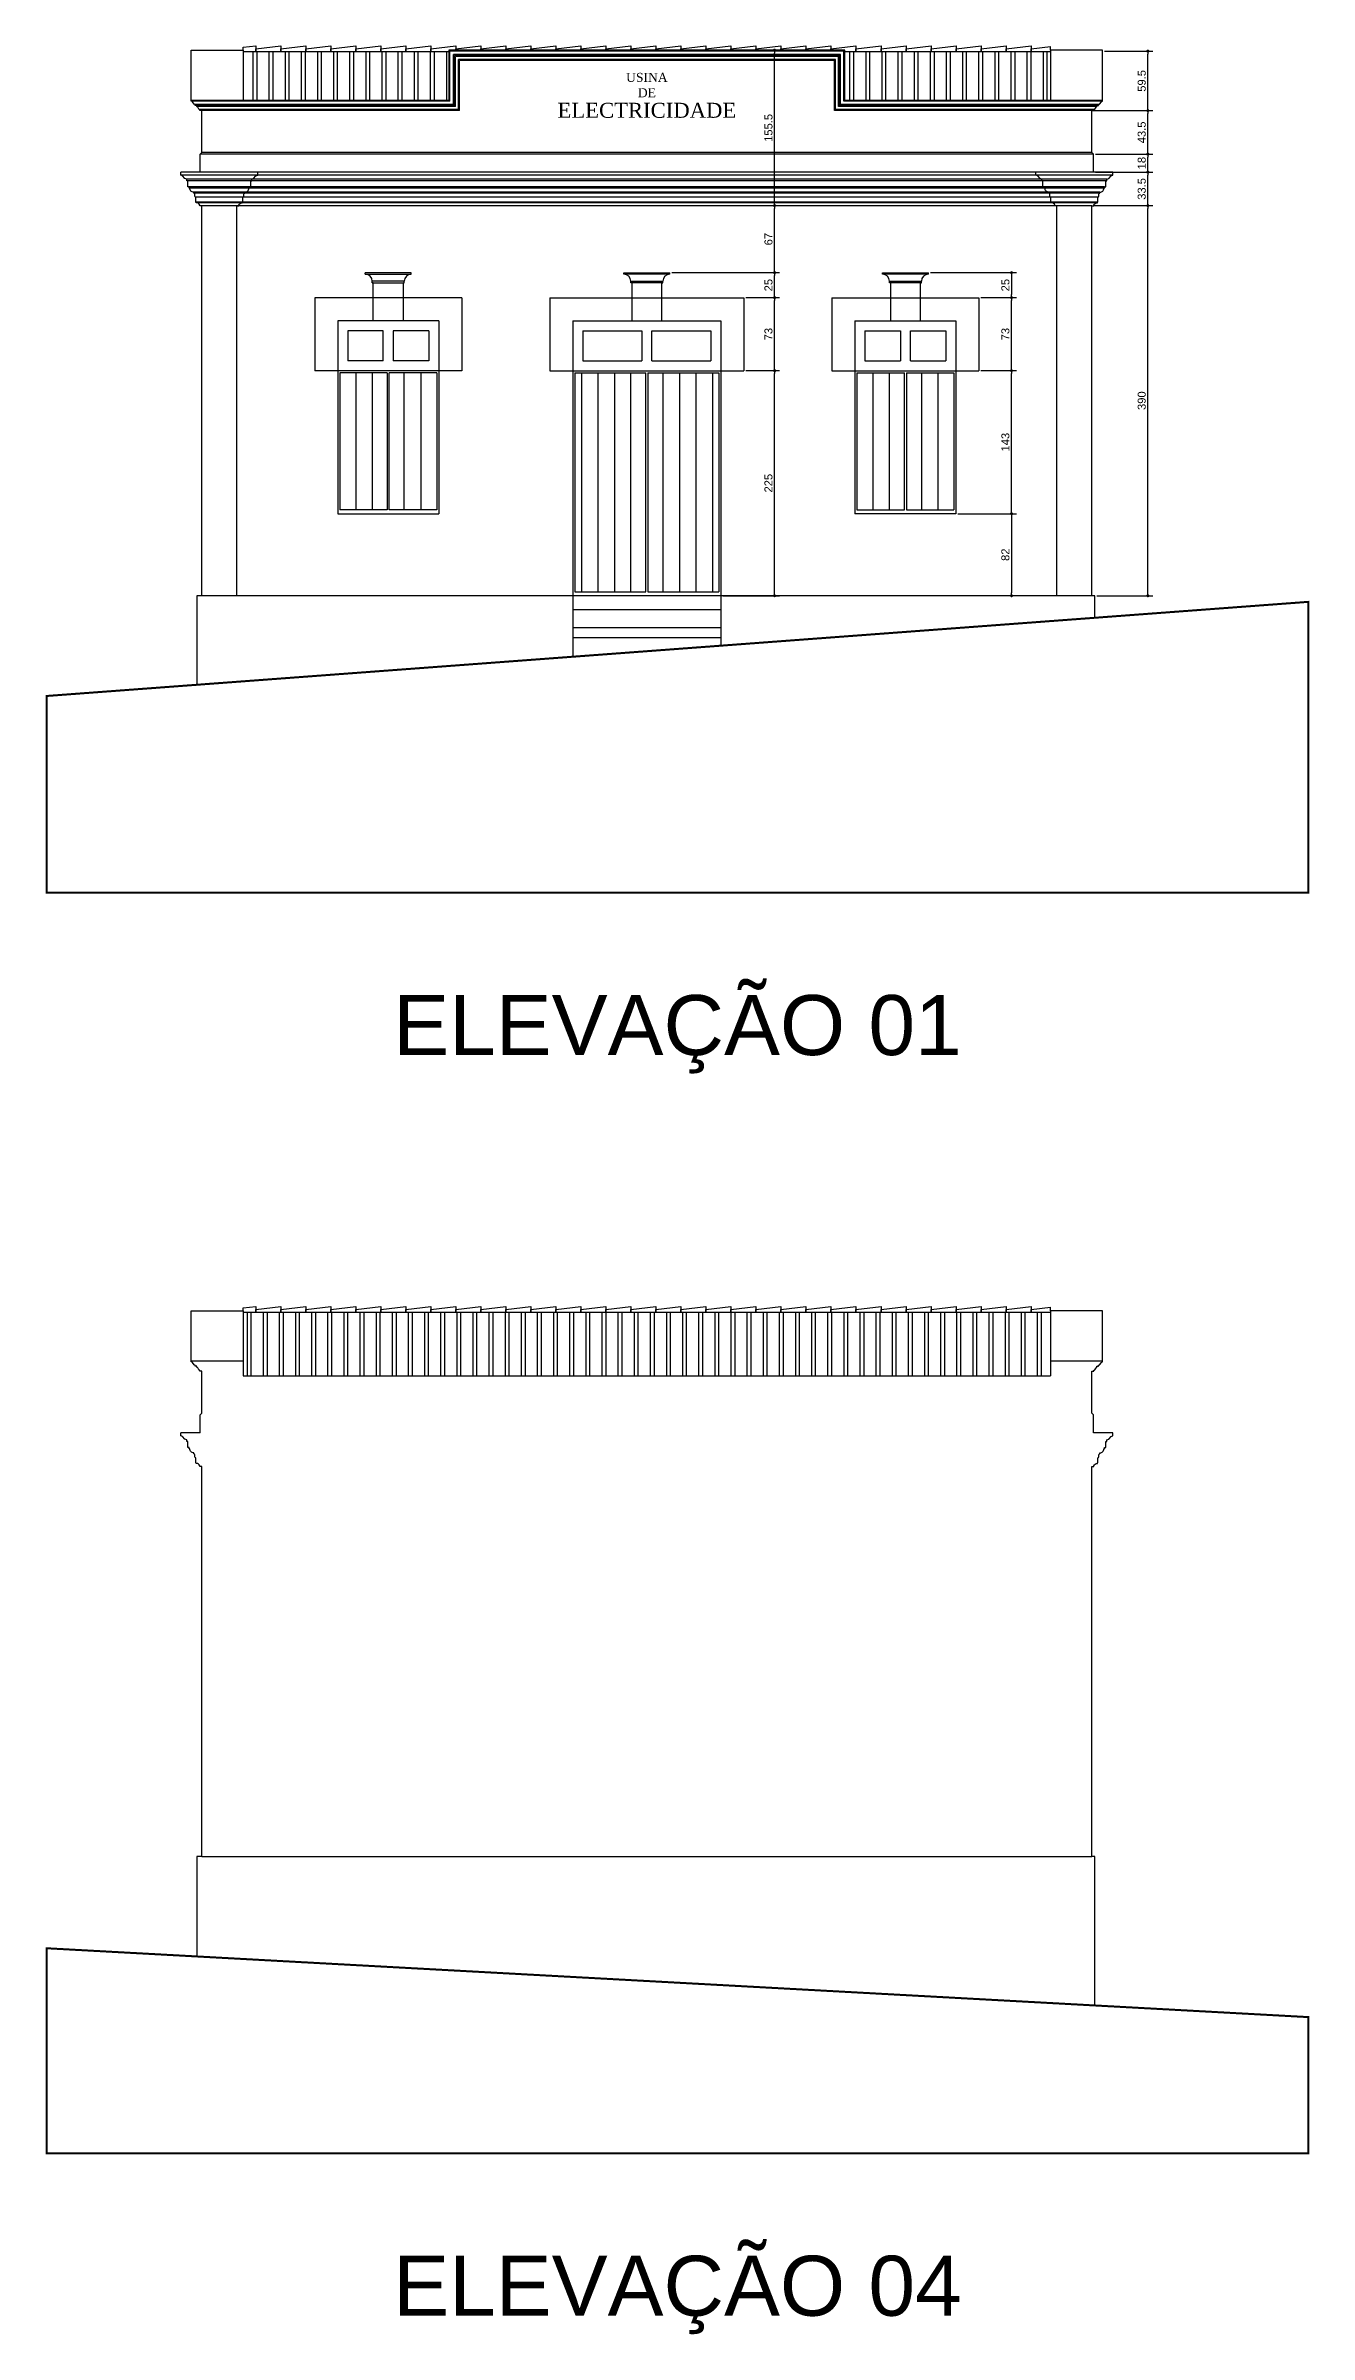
# Model space of a CAD drawing. Extents: x -18233 to -15461, y 2841 to 9385.
# Drawn here: x -18077 to -16814, y 2841 to 5129 of the extents above; entities that cross this region are included whole.
import ezdxf
from ezdxf.enums import TextEntityAlignment as Align

# ---------------------------------------------------------------- set-up
doc = ezdxf.new("R2010")
doc.units = 0
doc.header["$PDMODE"] = 35
doc.layers.get('0').update_dxf_attribs({"linetype": 'CONTINUOUS'})
doc.layers.get('DEFPOINTS').update_dxf_attribs({"linetype": 'CONTINUOUS'})
for name, color, linetype in [('COTA', 7, 'CONTINUOUS'), ('PAREDE', 7, 'CONTINUOUS'), ('PAREDE_FINA', 7, 'CONTINUOUS')]:
    doc.layers.add(name, color=color, linetype=linetype)
doc.styles.add('TEXTO', font='ARIAL.TTF')
doc.styles.add('TEXTO1', font='TIMES.TTF')
doc.dimstyles.new('COTA', dxfattribs={"dimtxt": 8, "dimasz": 3, "dimexe": 5, "dimexo": 2, "dimgap": 2, "dimtad": 1, "dimdec": 1, "dimdsep": 46, "dimtxsty": 'TEXTO', "dimblk1": 'DOT', "dimblk2": 'DOT', "dimsah": 1, "dimcen": 0, "dimclrd": 256, "dimclre": 256, "dimclrt": 256, "dimadec": 0, "dimazin": 0, "dimtfac": 1, "dimtdec": 4, "dimtmove": 0, "dimatfit": 3, "dimldrblk": 'DOT', "dimfxl": 1, "dimtolj": 1, "dimtzin": 0, "dimarcsym": 0})

# ---------------------------------------------------------------- blocks, each defined once
blk = doc.blocks.new('_DOT')
at = {"color": 0, "linetype": 'ByBlock'}
blk.add_line((-0.5, 0), (-1, 0), dxfattribs=at)
at = {"color": 0, "linetype": 'ByBlock', "const_width": 0.5}
blk.add_lwpolyline([(-0.25, 0, 1), (0.25, 0, 1)], format="xyb", close=True, dxfattribs=at)
blk = doc.blocks.new('*D55')
at = {"layer": 'COTA', "lineweight": -2}
for p, q in [((-17029.3, 4968.7), (-16970.4, 4968.7)), ((-16975.4, 4581.7), (-16975.4, 4965.7)), ((-17026.3, 4578.7), (-16970.4, 4578.7))]:
    blk.add_line(p, q, dxfattribs=at)
at = {"layer": 'DEFPOINTS', "color": 0}
for p in [(-17031.3, 4968.7), (-16975.4, 4968.7), (-17028.3, 4578.7)]:
    blk.add_point(p, dxfattribs=at)
at = {"layer": 'COTA', "lineweight": -2, "xscale": 3, "yscale": 3, "zscale": 3}
for p, rotation in [((-16975.4, 4968.7), 90), ((-16975.4, 4578.7), 270)]:
    blk.add_blockref('_DOT', p, dxfattribs=dict(at, rotation=rotation))
at = {"layer": 'COTA', "insert": (-16981.5, 4773.7), "char_height": 8, "attachment_point": 5, "rotation": 90, "style": 'TEXTO'}
blk.add_mtext('\\A1;390', dxfattribs=at)
blk = doc.blocks.new('*D56')
at = {"layer": 'COTA', "lineweight": -2}
for p, q in [((-17027.8, 5002.2), (-16970.4, 5002.2)), ((-16975.4, 4971.7), (-16975.4, 4999.2)), ((-17029.3, 4968.7), (-16970.4, 4968.7))]:
    blk.add_line(p, q, dxfattribs=at)
at = {"layer": 'DEFPOINTS', "color": 0}
for p in [(-17029.8, 5002.2), (-16975.4, 5002.2), (-17031.3, 4968.7)]:
    blk.add_point(p, dxfattribs=at)
at = {"layer": 'COTA', "lineweight": -2, "xscale": 3, "yscale": 3, "zscale": 3}
for p, rotation in [((-16975.4, 5002.2), 90), ((-16975.4, 4968.7), 270)]:
    blk.add_blockref('_DOT', p, dxfattribs=dict(at, rotation=rotation))
at = {"layer": 'COTA', "insert": (-16981.5, 4985.4), "char_height": 8, "attachment_point": 5, "rotation": 90, "style": 'TEXTO'}
blk.add_mtext('\\A1;33.5', dxfattribs=at)
blk = doc.blocks.new('*D57')
at = {"layer": 'COTA', "lineweight": -2}
for p, q in [((-17027.8, 5020.2), (-16970.4, 5020.2)), ((-16975.4, 5005.2), (-16975.4, 5017.2)), ((-17008.3, 5002.2), (-16970.4, 5002.2))]:
    blk.add_line(p, q, dxfattribs=at)
at = {"layer": 'DEFPOINTS', "color": 0}
for p in [(-17029.8, 5020.2), (-16975.4, 5020.2), (-17010.3, 5002.2)]:
    blk.add_point(p, dxfattribs=at)
at = {"layer": 'COTA', "lineweight": -2, "xscale": 3, "yscale": 3, "zscale": 3}
for p, rotation in [((-16975.4, 5020.2), 90), ((-16975.4, 5002.2), 270)]:
    blk.add_blockref('_DOT', p, dxfattribs=dict(at, rotation=rotation))
at = {"layer": 'COTA', "insert": (-16981.5, 5011.2), "char_height": 8, "attachment_point": 5, "rotation": 90, "style": 'TEXTO'}
blk.add_mtext('\\A1;18', dxfattribs=at)
blk = doc.blocks.new('*D58')
at = {"layer": 'COTA', "lineweight": -2}
for p, q in [((-17029.3, 5063.7), (-16970.4, 5063.7)), ((-16975.4, 5023.2), (-16975.4, 5060.7)), ((-17027.8, 5020.2), (-16970.4, 5020.2))]:
    blk.add_line(p, q, dxfattribs=at)
at = {"layer": 'DEFPOINTS', "color": 0}
for p in [(-17031.3, 5063.7), (-16975.4, 5063.7), (-17029.8, 5020.2)]:
    blk.add_point(p, dxfattribs=at)
at = {"layer": 'COTA', "lineweight": -2, "xscale": 3, "yscale": 3, "zscale": 3}
for p, rotation in [((-16975.4, 5063.7), 90), ((-16975.4, 5020.2), 270)]:
    blk.add_blockref('_DOT', p, dxfattribs=dict(at, rotation=rotation))
at = {"layer": 'COTA', "insert": (-16981.5, 5041.9), "char_height": 8, "attachment_point": 5, "rotation": 90, "style": 'TEXTO'}
blk.add_mtext('\\A1;43.5', dxfattribs=at)
blk = doc.blocks.new('*D59')
at = {"layer": 'COTA', "lineweight": -2}
for p, q in [((-17018.8, 5123.2), (-16970.4, 5123.2)), ((-16975.4, 5066.7), (-16975.4, 5120.2)), ((-17029.3, 5063.7), (-16970.4, 5063.7))]:
    blk.add_line(p, q, dxfattribs=at)
at = {"layer": 'DEFPOINTS', "color": 0}
for p in [(-17020.8, 5123.2), (-16975.4, 5123.2), (-17031.3, 5063.7)]:
    blk.add_point(p, dxfattribs=at)
at = {"layer": 'COTA', "lineweight": -2, "xscale": 3, "yscale": 3, "zscale": 3}
for p, rotation in [((-16975.4, 5123.2), 90), ((-16975.4, 5063.7), 270)]:
    blk.add_blockref('_DOT', p, dxfattribs=dict(at, rotation=rotation))
at = {"layer": 'COTA', "insert": (-16981.5, 5093.4), "char_height": 8, "attachment_point": 5, "rotation": 90, "style": 'TEXTO'}
blk.add_mtext('\\A1;59.5', dxfattribs=at)
blk = doc.blocks.new('*D60')
at = {"layer": 'COTA', "lineweight": -2}
for p, q in [((-17165.3, 4660.7), (-17106.7, 4660.7)), ((-17111.7, 4657.7), (-17111.7, 4581.7)), ((-17068.3, 4578.7), (-17116.7, 4578.7))]:
    blk.add_line(p, q, dxfattribs=at)
at = {"layer": 'DEFPOINTS', "color": 0}
for p in [(-17167.3, 4660.7), (-17111.7, 4578.7), (-17066.3, 4578.7)]:
    blk.add_point(p, dxfattribs=at)
at = {"layer": 'COTA', "lineweight": -2, "xscale": 3, "yscale": 3, "zscale": 3}
for p, rotation in [((-17111.7, 4660.7), 90), ((-17111.7, 4578.7), 270)]:
    blk.add_blockref('_DOT', p, dxfattribs=dict(at, rotation=rotation))
at = {"layer": 'COTA', "insert": (-17117.8, 4619.7), "char_height": 8, "attachment_point": 5, "rotation": 90, "style": 'TEXTO'}
blk.add_mtext('\\A1;82', dxfattribs=at)
blk = doc.blocks.new('*D61')
at = {"layer": 'COTA', "lineweight": -2}
for p, q in [((-17142.3, 4803.7), (-17106.7, 4803.7)), ((-17111.7, 4663.7), (-17111.7, 4800.7)), ((-17165.3, 4660.7), (-17106.7, 4660.7))]:
    blk.add_line(p, q, dxfattribs=at)
at = {"layer": 'DEFPOINTS', "color": 0}
for p in [(-17144.3, 4803.7), (-17111.7, 4803.7), (-17167.3, 4660.7)]:
    blk.add_point(p, dxfattribs=at)
at = {"layer": 'COTA', "lineweight": -2, "xscale": 3, "yscale": 3, "zscale": 3}
for p, rotation in [((-17111.7, 4803.7), 90), ((-17111.7, 4660.7), 270)]:
    blk.add_blockref('_DOT', p, dxfattribs=dict(at, rotation=rotation))
at = {"layer": 'COTA', "insert": (-17117.8, 4732.2), "char_height": 8, "attachment_point": 5, "rotation": 90, "style": 'TEXTO'}
blk.add_mtext('\\A1;143', dxfattribs=at)
blk = doc.blocks.new('*D62')
at = {"layer": 'COTA', "lineweight": -2}
for p, q in [((-17142.3, 4876.7), (-17106.7, 4876.7)), ((-17111.7, 4806.7), (-17111.7, 4873.7)), ((-17142.3, 4803.7), (-17106.7, 4803.7))]:
    blk.add_line(p, q, dxfattribs=at)
at = {"layer": 'DEFPOINTS', "color": 0}
for p in [(-17144.3, 4876.7), (-17111.7, 4876.7), (-17144.3, 4803.7)]:
    blk.add_point(p, dxfattribs=at)
at = {"layer": 'COTA', "lineweight": -2, "xscale": 3, "yscale": 3, "zscale": 3}
for p, rotation in [((-17111.7, 4876.7), 90), ((-17111.7, 4803.7), 270)]:
    blk.add_blockref('_DOT', p, dxfattribs=dict(at, rotation=rotation))
at = {"layer": 'COTA', "insert": (-17117.8, 4840.2), "char_height": 8, "attachment_point": 5, "rotation": 90, "style": 'TEXTO'}
blk.add_mtext('\\A1;73', dxfattribs=at)
blk = doc.blocks.new('*D63')
at = {"layer": 'COTA', "lineweight": -2}
for p, q in [((-17192.8, 4901.7), (-17106.7, 4901.7)), ((-17111.7, 4898.7), (-17111.7, 4879.7)), ((-17142.3, 4876.7), (-17106.7, 4876.7))]:
    blk.add_line(p, q, dxfattribs=at)
at = {"layer": 'DEFPOINTS', "color": 0}
for p in [(-17194.8, 4901.7), (-17144.3, 4876.7), (-17111.7, 4876.7)]:
    blk.add_point(p, dxfattribs=at)
at = {"layer": 'COTA', "lineweight": -2, "xscale": 3, "yscale": 3, "zscale": 3}
for p, rotation in [((-17111.7, 4901.7), 90), ((-17111.7, 4876.7), 270)]:
    blk.add_blockref('_DOT', p, dxfattribs=dict(at, rotation=rotation))
at = {"layer": 'COTA', "insert": (-17117.8, 4889.2), "char_height": 8, "attachment_point": 5, "rotation": 90, "style": 'TEXTO'}
blk.add_mtext('\\A1;25', dxfattribs=at)
blk = doc.blocks.new('*D64')
at = {"layer": 'COTA', "lineweight": -2}
for p, q in [((-17377.3, 4803.7), (-17343.6, 4803.7)), ((-17348.6, 4581.7), (-17348.6, 4800.7)), ((-17400.3, 4578.7), (-17343.6, 4578.7))]:
    blk.add_line(p, q, dxfattribs=at)
at = {"layer": 'DEFPOINTS', "color": 0}
for p in [(-17379.3, 4803.7), (-17348.6, 4803.7), (-17402.3, 4578.7)]:
    blk.add_point(p, dxfattribs=at)
at = {"layer": 'COTA', "lineweight": -2, "xscale": 3, "yscale": 3, "zscale": 3}
for p, rotation in [((-17348.6, 4803.7), 90), ((-17348.6, 4578.7), 270)]:
    blk.add_blockref('_DOT', p, dxfattribs=dict(at, rotation=rotation))
at = {"layer": 'COTA', "insert": (-17354.7, 4691.2), "char_height": 8, "attachment_point": 5, "rotation": 90, "style": 'TEXTO'}
blk.add_mtext('\\A1;225', dxfattribs=at)
blk = doc.blocks.new('*D65')
at = {"layer": 'COTA', "lineweight": -2}
for p, q in [((-17377.3, 4876.7), (-17343.6, 4876.7)), ((-17348.6, 4806.7), (-17348.6, 4873.7)), ((-17377.3, 4803.7), (-17343.6, 4803.7))]:
    blk.add_line(p, q, dxfattribs=at)
at = {"layer": 'DEFPOINTS', "color": 0}
for p in [(-17379.3, 4876.7), (-17348.6, 4876.7), (-17379.3, 4803.7)]:
    blk.add_point(p, dxfattribs=at)
at = {"layer": 'COTA', "lineweight": -2, "xscale": 3, "yscale": 3, "zscale": 3}
for p, rotation in [((-17348.6, 4876.7), 90), ((-17348.6, 4803.7), 270)]:
    blk.add_blockref('_DOT', p, dxfattribs=dict(at, rotation=rotation))
at = {"layer": 'COTA', "insert": (-17354.7, 4840.2), "char_height": 8, "attachment_point": 5, "rotation": 90, "style": 'TEXTO'}
blk.add_mtext('\\A1;73', dxfattribs=at)
blk = doc.blocks.new('*D66')
at = {"layer": 'COTA', "lineweight": -2}
for p, q in [((-17451.3, 4901.7), (-17343.6, 4901.7)), ((-17348.6, 4879.7), (-17348.6, 4898.7)), ((-17377.3, 4876.7), (-17343.6, 4876.7))]:
    blk.add_line(p, q, dxfattribs=at)
at = {"layer": 'DEFPOINTS', "color": 0}
for p in [(-17453.3, 4901.7), (-17348.6, 4901.7), (-17379.3, 4876.7)]:
    blk.add_point(p, dxfattribs=at)
at = {"layer": 'COTA', "lineweight": -2, "xscale": 3, "yscale": 3, "zscale": 3}
for p, rotation in [((-17348.6, 4901.7), 90), ((-17348.6, 4876.7), 270)]:
    blk.add_blockref('_DOT', p, dxfattribs=dict(at, rotation=rotation))
at = {"layer": 'COTA', "insert": (-17354.7, 4889.2), "char_height": 8, "attachment_point": 5, "rotation": 90, "style": 'TEXTO'}
blk.add_mtext('\\A1;25', dxfattribs=at)
blk = doc.blocks.new('*D67')
at = {"layer": 'COTA', "lineweight": -2}
for p, q in [((-17474.3, 4968.7), (-17343.6, 4968.7)), ((-17348.6, 4904.7), (-17348.6, 4965.7)), ((-17449.3, 4901.7), (-17343.6, 4901.7))]:
    blk.add_line(p, q, dxfattribs=at)
at = {"layer": 'DEFPOINTS', "color": 0}
for p in [(-17476.3, 4968.7), (-17348.6, 4968.7), (-17451.3, 4901.7)]:
    blk.add_point(p, dxfattribs=at)
at = {"layer": 'COTA', "lineweight": -2, "xscale": 3, "yscale": 3, "zscale": 3}
for p, rotation in [((-17348.6, 4968.7), 90), ((-17348.6, 4901.7), 270)]:
    blk.add_blockref('_DOT', p, dxfattribs=dict(at, rotation=rotation))
at = {"layer": 'COTA', "insert": (-17354.7, 4935.2), "char_height": 8, "attachment_point": 5, "rotation": 90, "style": 'TEXTO'}
blk.add_mtext('\\A1;67', dxfattribs=at)
blk = doc.blocks.new('*D68')
at = {"layer": 'COTA', "lineweight": -2}
for p, q in [((-17474.3, 5124.2), (-17343.6, 5124.2)), ((-17348.6, 4971.7), (-17348.6, 5121.2)), ((-17474.3, 4968.7), (-17343.6, 4968.7))]:
    blk.add_line(p, q, dxfattribs=at)
at = {"layer": 'DEFPOINTS', "color": 0}
for p in [(-17476.3, 5124.2), (-17348.6, 5124.2), (-17476.3, 4968.7)]:
    blk.add_point(p, dxfattribs=at)
at = {"layer": 'COTA', "lineweight": -2, "xscale": 3, "yscale": 3, "zscale": 3}
for p, rotation in [((-17348.6, 5124.2), 90), ((-17348.6, 4968.7), 270)]:
    blk.add_blockref('_DOT', p, dxfattribs=dict(at, rotation=rotation))
at = {"layer": 'COTA', "insert": (-17354.7, 5046.4), "char_height": 8, "attachment_point": 5, "rotation": 90, "style": 'TEXTO'}
blk.add_mtext('\\A1;155.5', dxfattribs=at)

msp = doc.modelspace()

# ---------------------------------------------------------------- linework, layer by layer
at = {"layer": 'PAREDE', "const_width": 2}
for points in [[(-16815.06, 4572.56), (-18076.3, 4478.46), (-18076.3, 4281.74), (-16815.06, 4281.74)], [(-18076.3, 3218.08), (-18076.3, 3021.36), (-16815.06, 3021.36), (-16815.06, 3157.63), (-18076.3, 3226.45)]]:
    msp.add_lwpolyline(points, close=True, dxfattribs=at)
at = {"layer": 'PAREDE_FINA'}
for points in [[(-17867.21, 5128.52), (-17867.21, 5122.52), (-17879.8, 5122.52)], [(-17879.8, 5127.01), (-17867.21, 5128.52)], [(-17879.8, 5124.15), (-17879.8, 5127.01)], [(-17842.21, 5128.52), (-17842.21, 5122.52), (-17867.21, 5122.52), (-17867.21, 5125.52), (-17842.21, 5128.52)], [(-17817.21, 5128.52), (-17817.21, 5122.52), (-17842.21, 5122.52), (-17842.21, 5125.52), (-17817.21, 5128.52)], [(-17792.21, 5128.52), (-17792.21, 5122.52), (-17817.21, 5122.52), (-17817.21, 5125.52), (-17792.21, 5128.52)], [(-17767.21, 5128.52), (-17767.21, 5122.52), (-17792.21, 5122.52), (-17792.21, 5125.52), (-17767.21, 5128.52)], [(-17742.21, 5128.52), (-17742.21, 5122.52), (-17767.21, 5122.52), (-17767.21, 5125.52), (-17742.21, 5128.52)], [(-17717.21, 5128.52), (-17717.21, 5122.52), (-17742.21, 5122.52), (-17742.21, 5125.52), (-17717.21, 5128.52)], [(-17692.21, 5128.52), (-17692.21, 5122.52), (-17717.21, 5122.52), (-17717.21, 5125.52), (-17692.21, 5128.52)], [(-17674.3, 5122.52), (-17692.21, 5122.52), (-17692.21, 5125.52), (-17667.21, 5128.52)], [(-17667.21, 5128.52), (-17667.21, 5124.15)], [(-17667.21, 5124.15), (-17667.21, 5125.52), (-17642.21, 5128.52)], [(-17642.21, 5128.52), (-17642.21, 5124.15)], [(-17642.21, 5124.15), (-17642.21, 5125.52), (-17617.21, 5128.52)], [(-17617.21, 5128.52), (-17617.21, 5124.15)], [(-17617.21, 5124.15), (-17617.21, 5125.52), (-17592.21, 5128.52)], [(-17592.21, 5128.52), (-17592.21, 5124.15)], [(-17592.21, 5124.15), (-17592.21, 5125.52), (-17567.21, 5128.52)], [(-17567.21, 5128.52), (-17567.21, 5124.15)], [(-17567.21, 5124.15), (-17567.21, 5125.52), (-17542.21, 5128.52)], [(-17542.21, 5128.52), (-17542.21, 5124.15)], [(-17542.21, 5124.15), (-17542.21, 5125.52), (-17517.21, 5128.52)], [(-17517.21, 5128.52), (-17517.21, 5124.15)], [(-17517.21, 5124.15), (-17517.21, 5125.52), (-17492.21, 5128.52)], [(-17492.21, 5128.52), (-17492.21, 5124.15)], [(-17492.21, 5124.15), (-17492.21, 5125.52), (-17467.21, 5128.52)], [(-17467.21, 5128.52), (-17467.21, 5124.15)], [(-17467.21, 5124.15), (-17467.21, 5125.52), (-17442.21, 5128.52)], [(-17442.21, 5128.52), (-17442.21, 5124.15)], [(-17442.21, 5124.15), (-17442.21, 5125.52), (-17417.21, 5128.52)], [(-17417.21, 5128.52), (-17417.21, 5124.15)], [(-17417.21, 5124.15), (-17417.21, 5125.52), (-17392.21, 5128.52)], [(-17392.21, 5128.52), (-17392.21, 5124.15)], [(-17392.21, 5124.15), (-17392.21, 5125.52), (-17367.21, 5128.52)], [(-17367.21, 5128.52), (-17367.21, 5124.15)], [(-17367.21, 5124.15), (-17367.21, 5125.52), (-17342.21, 5128.52)], [(-17342.21, 5128.52), (-17342.21, 5124.15)], [(-17342.21, 5124.15), (-17342.21, 5125.52), (-17317.21, 5128.52)], [(-17317.21, 5128.52), (-17317.21, 5124.15)], [(-17317.21, 5124.15), (-17317.21, 5125.52), (-17292.21, 5128.52)], [(-17292.21, 5128.52), (-17292.21, 5124.15)], [(-17292.21, 5124.15), (-17292.21, 5125.52), (-17267.21, 5128.52)], [(-17267.21, 5128.52), (-17267.21, 5122.52), (-17278.3, 5122.52)], [(-17242.21, 5128.52), (-17242.21, 5122.52), (-17267.21, 5122.52), (-17267.21, 5125.52), (-17242.21, 5128.52)], [(-17217.21, 5128.52), (-17217.21, 5122.52), (-17242.21, 5122.52), (-17242.21, 5125.52), (-17217.21, 5128.52)], [(-17192.21, 5128.52), (-17192.21, 5122.52), (-17217.21, 5122.52), (-17217.21, 5125.52), (-17192.21, 5128.52)], [(-17167.21, 5128.52), (-17167.21, 5122.52), (-17192.21, 5122.52), (-17192.21, 5125.52), (-17167.21, 5128.52)], [(-17142.21, 5128.52), (-17142.21, 5122.52), (-17167.21, 5122.52), (-17167.21, 5125.52), (-17142.21, 5128.52)], [(-17117.21, 5128.52), (-17117.21, 5122.52), (-17142.21, 5122.52), (-17142.21, 5125.52), (-17117.21, 5128.52)], [(-17092.21, 5128.52), (-17092.21, 5122.52), (-17117.21, 5122.52), (-17117.21, 5125.52), (-17092.21, 5128.52)], [(-17072.8, 5122.52), (-17092.21, 5122.52), (-17092.21, 5125.52), (-17072.8, 5127.85)], [(-17072.8, 5124.15), (-17072.8, 5127.85)], [(-17931.8, 5123.15), (-17931.8, 5124.15), (-17886.8, 5124.15), (-17879.8, 5124.15), (-17879.8, 5074.15)], [(-17869.93, 5074.15), (-17869.93, 5122.52)], [(-17866.08, 5074.15), (-17866.08, 5122.52)], [(-17853.81, 5074.15), (-17853.81, 5122.52)], [(-17849.95, 5074.15), (-17849.95, 5122.52)], [(-17837.68, 5074.15), (-17837.68, 5122.52)], [(-17833.83, 5074.15), (-17833.83, 5122.52)], [(-17821.56, 5074.15), (-17821.56, 5122.52)], [(-17817.71, 5074.15), (-17817.71, 5122.52)], [(-17805.43, 5074.15), (-17805.43, 5122.52)], [(-17801.58, 5074.15), (-17801.58, 5122.52)], [(-17789.31, 5074.15), (-17789.31, 5122.52)], [(-17785.46, 5074.15), (-17785.46, 5122.52)], [(-17773.18, 5074.15), (-17773.18, 5122.52)], [(-17769.33, 5074.15), (-17769.33, 5122.52)], [(-17757.06, 5074.15), (-17757.06, 5122.52)], [(-17753.21, 5074.15), (-17753.21, 5122.52)], [(-17740.93, 5074.15), (-17740.93, 5122.52)], [(-17737.08, 5074.15), (-17737.08, 5122.52)], [(-17724.81, 5074.15), (-17724.81, 5122.52)], [(-17720.96, 5074.15), (-17720.96, 5122.52)], [(-17708.69, 5074.15), (-17708.69, 5122.52)], [(-17704.83, 5074.15), (-17704.83, 5122.52)], [(-17692.56, 5074.15), (-17692.56, 5122.52)], [(-17688.71, 5074.15), (-17688.71, 5122.52)], [(-17676.44, 5074.15), (-17676.44, 5122.52)], [(-17278.3, 5124.15), (-17674.3, 5124.15)], [(-17674.3, 5124.15), (-17674.3, 5074.15)], [(-17279.3, 5123.15), (-17673.3, 5123.15)], [(-17673.3, 5073.15), (-17673.3, 5123.15)], [(-17282.8, 5119.65), (-17669.8, 5119.65)], [(-17669.8, 5069.65), (-17669.8, 5119.65)], [(-17283.8, 5118.65), (-17668.8, 5118.65)], [(-17668.8, 5068.65), (-17668.8, 5118.65)], [(-17284.8, 5117.65), (-17667.8, 5117.65)], [(-17667.8, 5067.65), (-17667.8, 5117.65)], [(-17287.8, 5114.65), (-17664.8, 5114.65)], [(-17664.8, 5064.65), (-17664.8, 5114.65)], [(-17288.8, 5113.65), (-17663.8, 5113.65)], [(-17663.8, 5063.65), (-17663.8, 5113.65)], [(-17288.8, 5063.65), (-17288.8, 5113.65)], [(-17287.8, 5064.65), (-17287.8, 5114.65)], [(-17284.8, 5067.65), (-17284.8, 5117.65)], [(-17283.8, 5068.65), (-17283.8, 5118.65)], [(-17282.8, 5069.65), (-17282.8, 5119.65)], [(-17279.3, 5073.15), (-17279.3, 5123.15)], [(-17278.3, 5074.15), (-17278.3, 5124.15)], [(-17273.32, 5074.15), (-17273.32, 5122.52)], [(-17269.47, 5074.15), (-17269.47, 5122.52)], [(-17257.2, 5074.15), (-17257.2, 5122.52)], [(-17253.35, 5074.15), (-17253.35, 5122.52)], [(-17241.07, 5074.15), (-17241.07, 5122.52)], [(-17237.22, 5074.15), (-17237.22, 5122.52)], [(-17224.95, 5074.15), (-17224.95, 5122.52)], [(-17221.1, 5074.15), (-17221.1, 5122.52)], [(-17208.83, 5074.15), (-17208.83, 5122.52)], [(-17204.97, 5074.15), (-17204.97, 5122.52)], [(-17192.7, 5074.15), (-17192.7, 5122.52)], [(-17188.85, 5074.15), (-17188.85, 5122.52)], [(-17176.58, 5074.15), (-17176.58, 5122.52)], [(-17172.73, 5074.15), (-17172.73, 5122.52)], [(-17160.45, 5074.15), (-17160.45, 5122.52)], [(-17156.6, 5074.15), (-17156.6, 5122.52)], [(-17144.33, 5074.15), (-17144.33, 5122.52)], [(-17140.48, 5074.15), (-17140.48, 5122.52)], [(-17128.2, 5074.15), (-17128.2, 5122.52)], [(-17124.35, 5074.15), (-17124.35, 5122.52)], [(-17112.08, 5074.15), (-17112.08, 5122.52)], [(-17108.23, 5074.15), (-17108.23, 5122.52)], [(-17095.95, 5074.15), (-17095.95, 5122.52)], [(-17092.1, 5074.15), (-17092.1, 5122.52)], [(-17079.83, 5074.15), (-17079.83, 5122.52)], [(-17075.98, 5074.15), (-17075.98, 5122.52)], [(-17020.8, 5123.15), (-17020.8, 5124.15), (-17065.8, 5124.15), (-17072.8, 5124.15), (-17072.8, 5074.15)], [(-17931.8, 5074.15), (-17674.3, 5074.15)], [(-17673.3, 5073.15), (-17931.8, 5073.15)], [(-17669.8, 5069.65), (-17927.8, 5069.65)], [(-17668.8, 5068.65), (-17926.3, 5068.65)], [(-17667.8, 5067.65), (-17926.3, 5067.65)], [(-17664.8, 5064.65), (-17923.3, 5064.65)], [(-17663.8, 5063.65), (-17921.3, 5063.65)], [(-17921.3, 5021.65), (-17921.3, 5063.65)], [(-17921.3, 5021.65), (-17921.3, 5063.65)], [(-17031.3, 5063.65), (-17288.8, 5063.65)], [(-17029.3, 5064.65), (-17287.8, 5064.65)], [(-17026.3, 5067.65), (-17284.8, 5067.65)], [(-17026.3, 5068.65), (-17283.8, 5068.65)], [(-17024.8, 5069.65), (-17282.8, 5069.65)], [(-17020.8, 5073.15), (-17279.3, 5073.15)], [(-17278.3, 5074.15), (-17020.8, 5074.15)], [(-17922.8, 5020.15), (-17921.3, 5021.65)], [(-17029.8, 5020.15), (-17922.8, 5020.15)], [(-17922.8, 5002.15), (-17922.8, 5020.15)], [(-17031.3, 5021.65), (-17921.3, 5021.65)], [(-17029.8, 5002.15), (-17942.3, 5002.15)], [(-17010.3, 4999.15), (-17942.3, 4999.15)], [(-17016.3, 4995.15), (-17936.3, 4995.15)], [(-17017.3, 4993.65), (-17935.3, 4993.65)], [(-17018.8, 4987.65), (-17933.8, 4987.65)], [(-17019.3, 4986.15), (-17933.3, 4986.15)], [(-17023.3, 4982.15), (-17929.3, 4982.15)], [(-17023.3, 4981.15), (-17929.3, 4981.15)], [(-17025.3, 4977.15), (-17927.3, 4977.15)], [(-17025.8, 4972.15), (-17926.8, 4972.15)], [(-17025.8, 4971.65), (-17926.8, 4971.65)], [(-17921.3, 4578.65), (-17921.3, 4968.65)], [(-17031.3, 4968.65), (-17921.3, 4968.65)], [(-17886.3, 4578.65), (-17886.3, 4968.65)], [(-17066.3, 4578.65), (-17066.3, 4968.65)], [(-17031.3, 4578.65), (-17031.3, 4968.65)], [(-17711.8, 4901.65), (-17757.8, 4901.65)], [(-17757.8, 4900.15), (-17757.8, 4901.65)], [(-17757.8, 4900.15), (-17711.8, 4900.15)], [(-17711.8, 4900.15), (-17711.8, 4901.65)], [(-17499.3, 4900.15), (-17499.3, 4901.65)], [(-17499.3, 4901.65), (-17453.3, 4901.65)], [(-17453.3, 4900.15), (-17499.3, 4900.15)], [(-17453.3, 4900.15), (-17453.3, 4901.65)], [(-17240.8, 4901.65), (-17194.8, 4901.65)], [(-17240.8, 4900.15), (-17240.8, 4901.65)], [(-17194.8, 4900.15), (-17240.8, 4900.15)], [(-17194.8, 4900.15), (-17194.8, 4901.65)], [(-17808.3, 4876.65), (-17808.3, 4803.65)], [(-17661.3, 4876.65), (-17808.3, 4876.65)], [(-17718.8, 4893.15), (-17750.8, 4893.15)], [(-17749.8, 4891.65), (-17750.8, 4891.65), (-17750.8, 4893.15)], [(-17750.8, 4891.65), (-17719.8, 4891.65)], [(-17749.8, 4853.65), (-17749.8, 4891.65)], [(-17719.8, 4891.65), (-17718.8, 4891.65), (-17718.8, 4893.15)], [(-17719.8, 4891.65), (-17719.8, 4853.65)], [(-17661.3, 4876.65), (-17661.3, 4803.65)], [(-17573.3, 4876.65), (-17379.3, 4876.65)], [(-17573.3, 4876.65), (-17573.3, 4803.65)], [(-17491.3, 4891.65), (-17492.3, 4891.65), (-17492.3, 4893.15)], [(-17492.3, 4893.15), (-17460.3, 4893.15)], [(-17491.3, 4891.65), (-17491.3, 4853.65)], [(-17460.3, 4891.65), (-17491.3, 4891.65)], [(-17461.3, 4891.65), (-17460.3, 4891.65), (-17460.3, 4893.15)], [(-17461.3, 4853.65), (-17461.3, 4891.65)], [(-17379.3, 4876.65), (-17379.3, 4803.65)], [(-17291.3, 4876.65), (-17291.3, 4803.65)], [(-17291.3, 4876.65), (-17144.3, 4876.65)], [(-17233.8, 4893.15), (-17201.8, 4893.15)], [(-17232.8, 4891.65), (-17233.8, 4891.65), (-17233.8, 4893.15)], [(-17232.8, 4891.65), (-17232.8, 4853.65)], [(-17201.8, 4891.65), (-17232.8, 4891.65)], [(-17202.8, 4891.65), (-17201.8, 4891.65), (-17201.8, 4893.15)], [(-17202.8, 4853.65), (-17202.8, 4891.65)], [(-17144.3, 4876.65), (-17144.3, 4803.65)], [(-17785.3, 4853.65), (-17785.3, 4660.65)], [(-17684.3, 4853.65), (-17785.3, 4853.65)], [(-17684.3, 4853.65), (-17684.3, 4660.65)], [(-17550.3, 4853.65), (-17402.3, 4853.65)], [(-17550.3, 4853.65), (-17550.3, 4517.7)], [(-17402.3, 4853.65), (-17402.3, 4528.75)], [(-17268.3, 4853.65), (-17268.3, 4660.65)], [(-17268.3, 4853.65), (-17167.3, 4853.65)], [(-17167.3, 4853.65), (-17167.3, 4660.65)], [(-17775.3, 4843.65), (-17775.3, 4813.65)], [(-17739.8, 4843.65), (-17775.3, 4843.65)], [(-17739.8, 4813.65), (-17739.8, 4843.65)], [(-17694.3, 4843.65), (-17729.8, 4843.65)], [(-17729.8, 4843.65), (-17729.8, 4813.65)], [(-17694.3, 4843.65), (-17694.3, 4813.65)], [(-17540.3, 4843.65), (-17481.3, 4843.65)], [(-17540.3, 4843.65), (-17540.3, 4813.65)], [(-17481.3, 4843.65), (-17481.3, 4813.65)], [(-17471.3, 4843.65), (-17412.3, 4843.65)], [(-17471.3, 4813.65), (-17471.3, 4843.65)], [(-17412.3, 4843.65), (-17412.3, 4813.65)], [(-17258.3, 4843.65), (-17258.3, 4813.65)], [(-17258.3, 4843.65), (-17222.8, 4843.65)], [(-17222.8, 4843.65), (-17222.8, 4813.65)], [(-17212.8, 4813.65), (-17212.8, 4843.65)], [(-17212.8, 4843.65), (-17177.3, 4843.65)], [(-17177.3, 4843.65), (-17177.3, 4813.65)], [(-17739.8, 4813.65), (-17775.3, 4813.65)], [(-17694.3, 4813.65), (-17729.8, 4813.65)], [(-17540.3, 4813.65), (-17481.3, 4813.65)], [(-17471.3, 4813.65), (-17412.3, 4813.65)], [(-17258.3, 4813.65), (-17222.8, 4813.65)], [(-17212.8, 4813.65), (-17177.3, 4813.65)], [(-17661.3, 4803.65), (-17808.3, 4803.65)], [(-17735.8, 4801.65), (-17783.3, 4801.65)], [(-17783.3, 4801.65), (-17783.3, 4664.65)], [(-17767.3, 4801.65), (-17767.3, 4664.65)], [(-17750.8, 4801.65), (-17750.8, 4664.65)], [(-17735.8, 4801.65), (-17735.8, 4664.65)], [(-17686.3, 4801.65), (-17733.8, 4801.65)], [(-17733.8, 4664.65), (-17733.8, 4801.65)], [(-17718.8, 4664.65), (-17718.8, 4801.65)], [(-17702.3, 4801.65), (-17702.3, 4664.65)], [(-17686.3, 4801.65), (-17686.3, 4664.65)], [(-17573.3, 4803.65), (-17379.3, 4803.65)], [(-17548.3, 4801.65), (-17477.3, 4801.65)], [(-17548.3, 4801.65), (-17548.3, 4582.65)], [(-17541.8, 4801.65), (-17541.8, 4582.65)], [(-17525.3, 4801.65), (-17525.3, 4582.65)], [(-17508.8, 4801.65), (-17508.8, 4582.65)], [(-17492.3, 4582.65), (-17492.3, 4801.65)], [(-17477.3, 4582.65), (-17477.3, 4801.65)], [(-17475.3, 4801.65), (-17404.3, 4801.65)], [(-17475.3, 4801.65), (-17475.3, 4582.65)], [(-17460.3, 4801.65), (-17460.3, 4582.65)], [(-17443.8, 4801.65), (-17443.8, 4582.65)], [(-17427.3, 4801.65), (-17427.3, 4582.65)], [(-17410.8, 4801.65), (-17410.8, 4582.65)], [(-17404.3, 4801.65), (-17404.3, 4582.65)], [(-17291.3, 4803.65), (-17144.3, 4803.65)], [(-17266.3, 4801.65), (-17266.3, 4664.65)], [(-17266.3, 4801.65), (-17218.8, 4801.65)], [(-17250.3, 4801.65), (-17250.3, 4664.65)], [(-17233.8, 4664.65), (-17233.8, 4801.65)], [(-17218.8, 4664.65), (-17218.8, 4801.65)], [(-17216.8, 4801.65), (-17216.8, 4664.65)], [(-17216.8, 4801.65), (-17169.3, 4801.65)], [(-17201.8, 4801.65), (-17201.8, 4664.65)], [(-17185.3, 4801.65), (-17185.3, 4664.65)], [(-17169.3, 4801.65), (-17169.3, 4664.65)], [(-17785.3, 4660.65), (-17684.3, 4660.65)], [(-17735.8, 4664.65), (-17783.3, 4664.65)], [(-17686.3, 4664.65), (-17733.8, 4664.65)], [(-17167.3, 4660.65), (-17268.3, 4660.65)], [(-17266.3, 4664.65), (-17218.8, 4664.65)], [(-17216.8, 4664.65), (-17169.3, 4664.65)], [(-17550.3, 4578.65), (-17926.3, 4578.65), (-17926.3, 4578.65), (-17926.3, 4489.65)], [(-17402.3, 4578.65), (-17550.3, 4578.65)], [(-17548.3, 4582.65), (-17477.3, 4582.65)], [(-17475.3, 4582.65), (-17404.3, 4582.65)], [(-17028.3, 4556.65), (-17028.3, 4578.65), (-17402.3, 4578.65)], [(-17402.3, 4564.65), (-17550.3, 4564.65)], [(-17402.3, 4546.65), (-17550.3, 4546.65)], [(-17402.3, 4536.65), (-17550.3, 4536.65)], [(-17867.21, 3868.14), (-17867.21, 3862.14), (-17879.8, 3862.14)], [(-17879.8, 3866.63), (-17867.21, 3868.14)], [(-17842.21, 3868.14), (-17842.21, 3862.14), (-17867.21, 3862.14), (-17867.21, 3865.14), (-17842.21, 3868.14)], [(-17817.21, 3868.14), (-17817.21, 3862.14), (-17842.21, 3862.14), (-17842.21, 3865.14), (-17817.21, 3868.14)], [(-17792.21, 3868.14), (-17792.21, 3862.14), (-17817.21, 3862.14), (-17817.21, 3865.14), (-17792.21, 3868.14)], [(-17767.21, 3868.14), (-17767.21, 3862.14), (-17792.21, 3862.14), (-17792.21, 3865.14), (-17767.21, 3868.14)], [(-17742.21, 3868.14), (-17742.21, 3862.14), (-17767.21, 3862.14), (-17767.21, 3865.14), (-17742.21, 3868.14)], [(-17717.21, 3868.14), (-17717.21, 3862.14), (-17742.21, 3862.14), (-17742.21, 3865.14), (-17717.21, 3868.14)], [(-17692.21, 3868.14), (-17692.21, 3862.14), (-17717.21, 3862.14), (-17717.21, 3865.14), (-17692.21, 3868.14)], [(-17667.21, 3868.14), (-17667.21, 3862.14), (-17692.21, 3862.14), (-17692.21, 3865.14), (-17667.21, 3868.14)], [(-17642.21, 3868.14), (-17642.21, 3862.14), (-17667.21, 3862.14), (-17667.21, 3865.14), (-17642.21, 3868.14)], [(-17617.21, 3868.14), (-17617.21, 3862.14), (-17642.21, 3862.14), (-17642.21, 3865.14), (-17617.21, 3868.14)], [(-17592.21, 3868.14), (-17592.21, 3862.14), (-17617.21, 3862.14), (-17617.21, 3865.14), (-17592.21, 3868.14)], [(-17567.21, 3868.14), (-17567.21, 3862.14), (-17592.21, 3862.14), (-17592.21, 3865.14), (-17567.21, 3868.14)], [(-17542.21, 3868.14), (-17542.21, 3862.14), (-17567.21, 3862.14), (-17567.21, 3865.14), (-17542.21, 3868.14)], [(-17517.21, 3868.14), (-17517.21, 3862.14), (-17542.21, 3862.14), (-17542.21, 3865.14), (-17517.21, 3868.14)], [(-17492.21, 3868.14), (-17492.21, 3862.14), (-17517.21, 3862.14), (-17517.21, 3865.14), (-17492.21, 3868.14)], [(-17467.21, 3868.14), (-17467.21, 3862.14), (-17492.21, 3862.14), (-17492.21, 3865.14), (-17467.21, 3868.14)], [(-17442.21, 3868.14), (-17442.21, 3862.14), (-17467.21, 3862.14), (-17467.21, 3865.14), (-17442.21, 3868.14)], [(-17417.21, 3868.14), (-17417.21, 3862.14), (-17442.21, 3862.14), (-17442.21, 3865.14), (-17417.21, 3868.14)], [(-17392.21, 3868.14), (-17392.21, 3862.14), (-17417.21, 3862.14), (-17417.21, 3865.14), (-17392.21, 3868.14)], [(-17367.21, 3868.14), (-17367.21, 3862.14), (-17392.21, 3862.14), (-17392.21, 3865.14), (-17367.21, 3868.14)], [(-17342.21, 3868.14), (-17342.21, 3862.14), (-17367.21, 3862.14), (-17367.21, 3865.14), (-17342.21, 3868.14)], [(-17317.21, 3868.14), (-17317.21, 3862.14), (-17342.21, 3862.14), (-17342.21, 3865.14), (-17317.21, 3868.14)], [(-17292.21, 3868.14), (-17292.21, 3862.14), (-17317.21, 3862.14), (-17317.21, 3865.14), (-17292.21, 3868.14)], [(-17267.21, 3868.14), (-17267.21, 3862.14), (-17292.21, 3862.14), (-17292.21, 3865.14), (-17267.21, 3868.14)], [(-17242.21, 3868.14), (-17242.21, 3862.14), (-17267.21, 3862.14), (-17267.21, 3865.14), (-17242.21, 3868.14)], [(-17217.21, 3868.14), (-17217.21, 3862.14), (-17242.21, 3862.14), (-17242.21, 3865.14), (-17217.21, 3868.14)], [(-17192.21, 3868.14), (-17192.21, 3862.14), (-17217.21, 3862.14), (-17217.21, 3865.14), (-17192.21, 3868.14)], [(-17167.21, 3868.14), (-17167.21, 3862.14), (-17192.21, 3862.14), (-17192.21, 3865.14), (-17167.21, 3868.14)], [(-17142.21, 3868.14), (-17142.21, 3862.14), (-17167.21, 3862.14), (-17167.21, 3865.14), (-17142.21, 3868.14)], [(-17117.21, 3868.14), (-17117.21, 3862.14), (-17142.21, 3862.14), (-17142.21, 3865.14), (-17117.21, 3868.14)], [(-17092.21, 3868.14), (-17092.21, 3862.14), (-17117.21, 3862.14), (-17117.21, 3865.14), (-17092.21, 3868.14)], [(-17072.8, 3862.14), (-17092.21, 3862.14), (-17092.21, 3865.14), (-17072.8, 3867.47)], [(-17072.8, 3863.77), (-17072.8, 3867.47)], [(-17931.8, 3862.77), (-17931.8, 3863.77), (-17886.8, 3863.77), (-17879.8, 3863.77), (-17879.8, 3798.77)], [(-17879.8, 3863.77), (-17879.8, 3866.63)], [(-17875.75, 3798.77), (-17875.75, 3862.14)], [(-17871.9, 3798.77), (-17871.9, 3862.14)], [(-17859.63, 3798.77), (-17859.63, 3862.14)], [(-17855.77, 3798.77), (-17855.77, 3862.14)], [(-17843.5, 3798.77), (-17843.5, 3862.14)], [(-17839.65, 3798.77), (-17839.65, 3862.14)], [(-17827.38, 3798.77), (-17827.38, 3862.14)], [(-17823.53, 3798.77), (-17823.53, 3862.14)], [(-17811.25, 3798.77), (-17811.25, 3862.14)], [(-17807.4, 3798.77), (-17807.4, 3862.14)], [(-17795.13, 3798.77), (-17795.13, 3862.14)], [(-17791.28, 3798.77), (-17791.28, 3862.14)], [(-17779, 3798.77), (-17779, 3862.14)], [(-17775.15, 3798.77), (-17775.15, 3862.14)], [(-17762.88, 3798.77), (-17762.88, 3862.14)], [(-17759.03, 3798.77), (-17759.03, 3862.14)], [(-17746.75, 3798.77), (-17746.75, 3862.14)], [(-17742.9, 3798.77), (-17742.9, 3862.14)], [(-17730.63, 3798.77), (-17730.63, 3862.14)], [(-17726.78, 3798.77), (-17726.78, 3862.14)], [(-17714.5, 3798.77), (-17714.5, 3862.14)], [(-17710.65, 3798.77), (-17710.65, 3862.14)], [(-17698.38, 3798.77), (-17698.38, 3862.14)], [(-17694.53, 3798.77), (-17694.53, 3862.14)], [(-17682.26, 3798.77), (-17682.26, 3862.14)], [(-17678.4, 3798.77), (-17678.4, 3862.14)], [(-17666.13, 3798.77), (-17666.13, 3862.14)], [(-17662.28, 3798.77), (-17662.28, 3862.14)], [(-17650.01, 3798.77), (-17650.01, 3862.14)], [(-17646.16, 3798.77), (-17646.16, 3862.14)], [(-17633.88, 3798.77), (-17633.88, 3862.14)], [(-17630.03, 3798.77), (-17630.03, 3862.14)], [(-17617.76, 3798.77), (-17617.76, 3862.14)], [(-17613.91, 3798.77), (-17613.91, 3862.14)], [(-17601.63, 3798.77), (-17601.63, 3862.14)], [(-17597.78, 3798.77), (-17597.78, 3862.14)], [(-17585.51, 3798.77), (-17585.51, 3862.14)], [(-17581.66, 3798.77), (-17581.66, 3862.14)], [(-17569.38, 3798.77), (-17569.38, 3862.14)], [(-17565.53, 3798.77), (-17565.53, 3862.14)], [(-17553.26, 3798.77), (-17553.26, 3862.14)], [(-17549.41, 3798.77), (-17549.41, 3862.14)], [(-17537.13, 3798.77), (-17537.13, 3862.14)], [(-17533.28, 3798.77), (-17533.28, 3862.14)], [(-17521.01, 3798.77), (-17521.01, 3862.14)], [(-17517.16, 3798.77), (-17517.16, 3862.14)], [(-17504.89, 3798.77), (-17504.89, 3862.14)], [(-17501.03, 3798.77), (-17501.03, 3862.14)], [(-17488.76, 3798.77), (-17488.76, 3862.14)], [(-17484.91, 3798.77), (-17484.91, 3862.14)], [(-17472.64, 3798.77), (-17472.64, 3862.14)], [(-17468.79, 3798.77), (-17468.79, 3862.14)], [(-17456.51, 3798.77), (-17456.51, 3862.14)], [(-17452.66, 3798.77), (-17452.66, 3862.14)], [(-17440.39, 3798.77), (-17440.39, 3862.14)], [(-17436.54, 3798.77), (-17436.54, 3862.14)], [(-17424.26, 3798.77), (-17424.26, 3862.14)], [(-17420.41, 3798.77), (-17420.41, 3862.14)], [(-17408.14, 3798.77), (-17408.14, 3862.14)], [(-17404.29, 3798.77), (-17404.29, 3862.14)], [(-17392.01, 3798.77), (-17392.01, 3862.14)], [(-17388.16, 3798.77), (-17388.16, 3862.14)], [(-17375.89, 3798.77), (-17375.89, 3862.14)], [(-17372.04, 3798.77), (-17372.04, 3862.14)], [(-17359.77, 3798.77), (-17359.77, 3862.14)], [(-17355.91, 3798.77), (-17355.91, 3862.14)], [(-17343.64, 3798.77), (-17343.64, 3862.14)], [(-17339.79, 3798.77), (-17339.79, 3862.14)], [(-17327.52, 3798.77), (-17327.52, 3862.14)], [(-17323.67, 3798.77), (-17323.67, 3862.14)], [(-17311.39, 3798.77), (-17311.39, 3862.14)], [(-17307.54, 3798.77), (-17307.54, 3862.14)], [(-17295.27, 3798.77), (-17295.27, 3862.14)], [(-17291.42, 3798.77), (-17291.42, 3862.14)], [(-17279.14, 3798.77), (-17279.14, 3862.14)], [(-17275.29, 3798.77), (-17275.29, 3862.14)], [(-17263.02, 3798.77), (-17263.02, 3862.14)], [(-17259.17, 3798.77), (-17259.17, 3862.14)], [(-17246.89, 3798.77), (-17246.89, 3862.14)], [(-17243.04, 3798.77), (-17243.04, 3862.14)], [(-17230.77, 3798.77), (-17230.77, 3862.14)], [(-17226.92, 3798.77), (-17226.92, 3862.14)], [(-17214.64, 3798.77), (-17214.64, 3862.14)], [(-17210.79, 3798.77), (-17210.79, 3862.14)], [(-17198.52, 3798.77), (-17198.52, 3862.14)], [(-17194.67, 3798.77), (-17194.67, 3862.14)], [(-17182.4, 3798.77), (-17182.4, 3862.14)], [(-17178.54, 3798.77), (-17178.54, 3862.14)], [(-17166.27, 3798.77), (-17166.27, 3862.14)], [(-17162.42, 3798.77), (-17162.42, 3862.14)], [(-17150.15, 3798.77), (-17150.15, 3862.14)], [(-17146.3, 3798.77), (-17146.3, 3862.14)], [(-17134.02, 3798.77), (-17134.02, 3862.14)], [(-17130.17, 3798.77), (-17130.17, 3862.14)], [(-17117.9, 3798.77), (-17117.9, 3862.14)], [(-17114.05, 3798.77), (-17114.05, 3862.14)], [(-17101.77, 3798.77), (-17101.77, 3862.14)], [(-17097.92, 3798.77), (-17097.92, 3862.14)], [(-17085.65, 3798.77), (-17085.65, 3862.14)], [(-17081.8, 3798.77), (-17081.8, 3862.14)], [(-17020.8, 3862.77), (-17020.8, 3863.77), (-17065.8, 3863.77), (-17072.8, 3863.77), (-17072.8, 3798.77)], [(-17931.8, 3813.77), (-17879.8, 3813.77)], [(-17921.3, 3761.27), (-17921.3, 3803.27)], [(-17921.3, 3761.27), (-17921.3, 3803.27)], [(-17879.8, 3798.77), (-17072.8, 3798.77)], [(-17072.8, 3813.77), (-17020.8, 3813.77)], [(-17922.8, 3759.77), (-17921.3, 3761.27)], [(-17922.8, 3741.77), (-17922.8, 3759.77)], [(-17922.8, 3741.77), (-17942.3, 3741.77)], [(-17921.3, 3318.27), (-17921.3, 3708.27)], [(-17031.3, 3318.27), (-17031.3, 3708.27)], [(-17921.3, 3318.27), (-17926.3, 3318.27), (-17926.3, 3318.27), (-17926.3, 3218.27)], [(-17921.3, 3318.27), (-17031.3, 3318.27)], [(-17028.3, 3169.27), (-17028.3, 3318.27), (-17031.3, 3318.27)]]:
    msp.add_lwpolyline(points, dxfattribs=at)
for points in [[(-17921.3, 5063.65), (-17923.3, 5063.65), (-17923.3, 5064.65, -0.2622792), (-17924.2, 5065.16), (-17925.4, 5067.15, 0.2622792), (-17926.3, 5067.65), (-17926.3, 5068.65), (-17927.8, 5068.65), (-17927.8, 5069.65, -0.2329362), (-17928.86, 5070.17), (-17930.75, 5072.63, 0.2329362), (-17931.8, 5073.15), (-17931.8, 5123.15)], [(-17031.3, 5063.65), (-17029.3, 5063.65), (-17029.3, 5064.65, 0.2622792), (-17028.4, 5065.16), (-17027.2, 5067.15, -0.2622792), (-17026.3, 5067.65), (-17026.3, 5068.65), (-17024.8, 5068.65), (-17024.8, 5069.65, 0.2329362), (-17023.75, 5070.17), (-17021.86, 5072.63, -0.2329362), (-17020.8, 5073.15), (-17020.8, 5123.15)], [(-17031.3, 4968.65), (-17029.3, 4968.65), (-17029.3, 4969.15, -0.2947147), (-17025.8, 4971.65), (-17025.8, 4972.15), (-17025.3, 4972.15), (-17025.3, 4977.15, 0.4102081), (-17024.32, 4978.12), (-17024.29, 4980.18, -0.4102081), (-17023.3, 4981.15), (-17023.3, 4982.15, 0.4142136), (-17019.3, 4986.15), (-17018.8, 4986.15), (-17018.8, 4987.65), (-17017.3, 4987.65), (-17017.3, 4993.65), (-17016.3, 4993.65), (-17016.3, 4995.15, 0.203562), (-17014.49, 4995.92), (-17012.12, 4998.38, -0.203562), (-17010.3, 4999.15), (-17010.3, 5002.15), (-17029.8, 5002.15), (-17029.8, 5020.15), (-17031.3, 5021.65), (-17031.3, 5063.65)], [(-17921.3, 4968.65), (-17923.3, 4968.65), (-17923.3, 4969.15, 0.2947147), (-17926.8, 4971.65), (-17926.8, 4972.15), (-17927.3, 4972.15), (-17927.3, 4977.15, -0.4102081), (-17928.29, 4978.12), (-17928.32, 4980.18, 0.4102081), (-17929.3, 4981.15), (-17929.3, 4982.15, -0.4142136), (-17933.3, 4986.15), (-17933.8, 4986.15), (-17933.8, 4987.65), (-17935.3, 4987.65), (-17935.3, 4993.65), (-17936.3, 4993.65), (-17936.3, 4995.15, -0.203562), (-17938.12, 4995.92), (-17940.49, 4998.38, 0.203562), (-17942.3, 4999.15), (-17942.3, 5002.15)], [(-17886.3, 4968.65), (-17884.3, 4968.65), (-17884.3, 4969.15, -0.2947147), (-17880.8, 4971.65), (-17880.8, 4972.15), (-17880.3, 4972.15), (-17880.3, 4977.15, 0.4102081), (-17879.32, 4978.12), (-17879.29, 4980.18, -0.4102081), (-17878.3, 4981.15), (-17878.3, 4982.15, 0.4142136), (-17874.3, 4986.15), (-17873.8, 4986.15), (-17873.8, 4987.65), (-17872.3, 4987.65), (-17872.3, 4993.65), (-17871.3, 4993.65), (-17871.3, 4995.15, 0.203562), (-17869.49, 4995.92), (-17867.12, 4998.38, -0.203562), (-17865.3, 4999.15), (-17865.3, 5002.15)], [(-17066.3, 4968.65), (-17068.3, 4968.65), (-17068.3, 4969.15, 0.2947147), (-17071.8, 4971.65), (-17071.8, 4972.15), (-17072.3, 4972.15), (-17072.3, 4977.15, -0.4102081), (-17073.29, 4978.12), (-17073.32, 4980.18, 0.4102081), (-17074.3, 4981.15), (-17074.3, 4982.15, -0.4142136), (-17078.3, 4986.15), (-17078.8, 4986.15), (-17078.8, 4987.65), (-17080.3, 4987.65), (-17080.3, 4993.65), (-17081.3, 4993.65), (-17081.3, 4995.15, -0.203562), (-17083.12, 4995.92), (-17085.49, 4998.38, 0.203562), (-17087.3, 4999.15), (-17087.3, 5002.15)], [(-17921.3, 3803.27), (-17923.3, 3803.27), (-17923.3, 3804.27, -0.2622792), (-17924.2, 3804.77), (-17925.4, 3806.76, 0.2622792), (-17926.3, 3807.27), (-17926.3, 3808.27), (-17927.8, 3808.27), (-17927.8, 3809.27, -0.2329362), (-17928.86, 3809.79), (-17930.75, 3812.25, 0.2329362), (-17931.8, 3812.77), (-17931.8, 3862.77)], [(-17031.3, 3803.27), (-17029.3, 3803.27), (-17029.3, 3804.27, 0.2622792), (-17028.4, 3804.77), (-17027.2, 3806.76, -0.2622792), (-17026.3, 3807.27), (-17026.3, 3808.27), (-17024.8, 3808.27), (-17024.8, 3809.27, 0.2329362), (-17023.75, 3809.79), (-17021.86, 3812.25, -0.2329362), (-17020.8, 3812.77), (-17020.8, 3862.77)], [(-17031.3, 3708.27), (-17029.3, 3708.27), (-17029.3, 3708.77, -0.2947147), (-17025.8, 3711.27), (-17025.8, 3711.77), (-17025.3, 3711.77), (-17025.3, 3716.77, 0.4102081), (-17024.32, 3717.74), (-17024.29, 3719.8, -0.4102081), (-17023.3, 3720.77), (-17023.3, 3721.77, 0.4142136), (-17019.3, 3725.77), (-17018.8, 3725.77), (-17018.8, 3727.27), (-17017.3, 3727.27), (-17017.3, 3733.27), (-17016.3, 3733.27), (-17016.3, 3734.77, 0.203562), (-17014.49, 3735.54), (-17012.12, 3738, -0.203562), (-17010.3, 3738.77), (-17010.3, 3741.77), (-17029.8, 3741.77), (-17029.8, 3759.77), (-17031.3, 3761.27), (-17031.3, 3803.27)], [(-17921.3, 3708.27), (-17923.3, 3708.27), (-17923.3, 3708.77, 0.2947147), (-17926.8, 3711.27), (-17926.8, 3711.77), (-17927.3, 3711.77), (-17927.3, 3716.77, -0.4102081), (-17928.29, 3717.74), (-17928.32, 3719.8, 0.4102081), (-17929.3, 3720.77), (-17929.3, 3721.77, -0.4142136), (-17933.3, 3725.77), (-17933.8, 3725.77), (-17933.8, 3727.27), (-17935.3, 3727.27), (-17935.3, 3733.27), (-17936.3, 3733.27), (-17936.3, 3734.77, -0.203562), (-17938.12, 3735.54), (-17940.49, 3738, 0.203562), (-17942.3, 3738.77), (-17942.3, 3741.77)]]:
    msp.add_lwpolyline(points, format="xyb", dxfattribs=at)
for centre, start, end in [((-17757.8, 4893.15), 0, 90), ((-17711.8, 4893.15), 90, 180), ((-17499.3, 4893.15), 0, 90), ((-17453.3, 4893.15), 90, 180), ((-17240.8, 4893.15), 0, 90), ((-17194.8, 4893.15), 90, 180)]:
    msp.add_arc(centre, 7, start, end, dxfattribs=at)

# ---------------------------------------------------------------- texts
at = {"layer": 'PAREDE_FINA', "style": 'TEXTO1'}
for s, height, p in [('USINA', 9, (-17476.3, 5092.43)), ('DE', 9, (-17476.3, 5077.08)), ('ELECTRICIDADE', 15, (-17476.3, 5056.5))]:
    msp.add_text(s, height=height, dxfattribs=at).set_placement(p, align=Align.CENTER)
at = {"layer": 'PAREDE_FINA', "style": 'TEXTO'}
for s, p in [('ELEVAÇÃO 01', (-17729.87, 4119.44)), ('ELEVAÇÃO 04', (-17729.87, 2859.06))]:
    msp.add_text(s, height=60, dxfattribs=at).set_placement(p)

# ---------------------------------------------------------------- dimensions: what is measured, and where the dimension line sits
at = {"layer": 'COTA'}
for base, p1, p2, picture, middle in [((-17348.57, 5124.15), (-17476.3, 4968.65), (-17476.3, 5124.15), '*D68', (-17354.65, 5046.4)), ((-16975.37, 5123.15), (-17031.3, 5063.65), (-17020.8, 5123.15), '*D59', (-16981.45, 5093.4)), ((-16975.37, 5063.65), (-17029.8, 5020.15), (-17031.3, 5063.65), '*D58', (-16981.46, 5041.9)), ((-16975.37, 5020.15), (-17010.3, 5002.15), (-17029.8, 5020.15), '*D57', (-16981.45, 5011.15)), ((-16975.37, 5002.15), (-17031.3, 4968.65), (-17029.8, 5002.15), '*D56', (-16981.46, 4985.4)), ((-17348.57, 4968.65), (-17451.3, 4901.65), (-17476.3, 4968.65), '*D67', (-17354.65, 4935.15)), ((-16975.37, 4968.65), (-17028.3, 4578.65), (-17031.3, 4968.65), '*D55', (-16981.46, 4773.65)), ((-17348.57, 4901.65), (-17379.3, 4876.65), (-17453.3, 4901.65), '*D66', (-17354.65, 4889.15)), ((-17111.71, 4876.65), (-17194.8, 4901.65), (-17144.3, 4876.65), '*D63', (-17117.8, 4889.15)), ((-17348.57, 4876.65), (-17379.3, 4803.65), (-17379.3, 4876.65), '*D65', (-17354.66, 4840.15)), ((-17111.71, 4876.65), (-17144.3, 4803.65), (-17144.3, 4876.65), '*D62', (-17117.8, 4840.15)), ((-17348.57, 4803.65), (-17402.3, 4578.65), (-17379.3, 4803.65), '*D64', (-17354.65, 4691.15)), ((-17111.71, 4803.65), (-17167.3, 4660.65), (-17144.3, 4803.65), '*D61', (-17117.8, 4732.15)), ((-17111.71, 4578.65), (-17167.3, 4660.65), (-17066.3, 4578.65), '*D60', (-17117.8, 4619.65))]:
    dim = msp.add_linear_dim(base=base, p1=p1, p2=p2, angle=90, dimstyle='COTA', dxfattribs=at)
    dim.commit()
    dim.dimension.update_dxf_attribs({"geometry": picture, "text_midpoint": middle})

doc.saveas('drawing.dxf')
